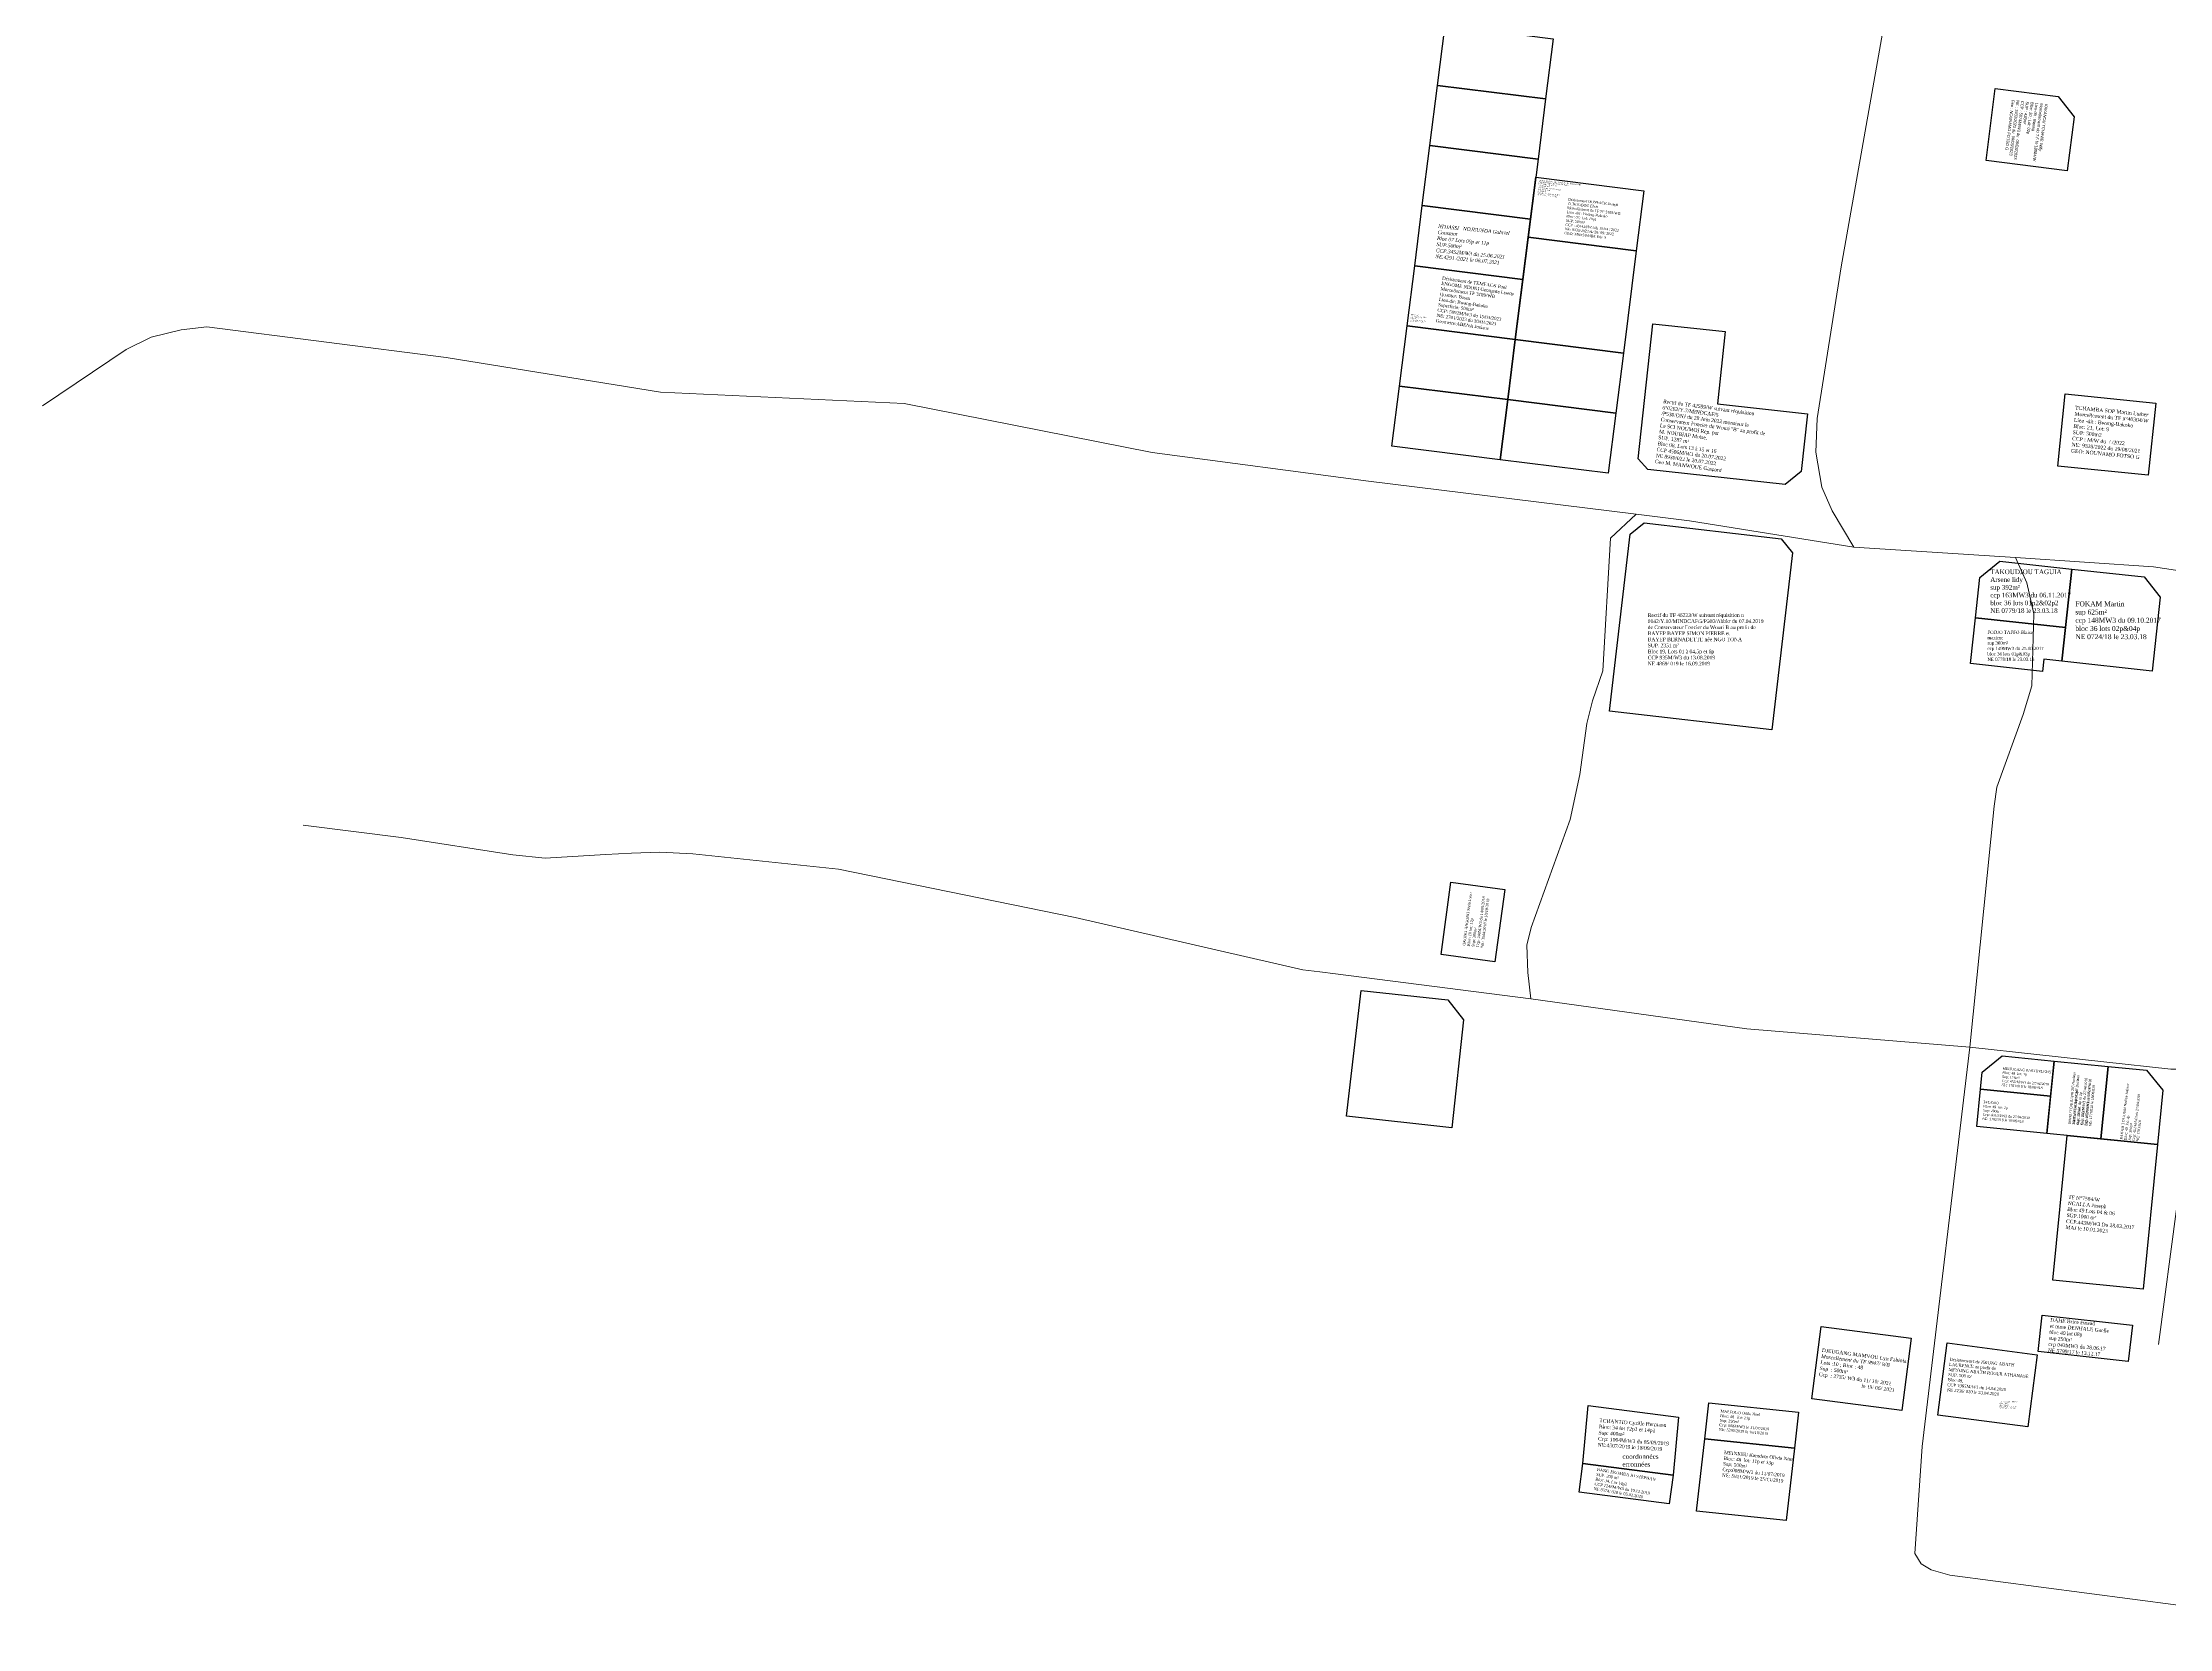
# Model space of a CAD drawing. Header units: millimetres. Extents: x 590121 to 927379, y 438565 to 1441738.
# Drawn here: x 590335 to 590921, y 440094 to 440530 of the extents above; entities that cross this region are included whole.
import ezdxf

# ---------------------------------------------------------------- set-up
doc = ezdxf.new("R2010")
doc.units = ezdxf.units.MM
doc.header["$LTSCALE"] = 10
for name, color, linetype in [('end maj 26 02 2021', 30, 'Continuous'), ('MAJ DEC 2021', 234, 'Continuous'), ('MAJ JUILLET 2021', 7, 'Continuous'), ('MAJ OCT 2021', 7, 'Continuous'), ('Parcelle MAJ', 6, 'Continuous')]:
    doc.layers.add(name, color=color, linetype=linetype)
doc.layers.add('MAJ APRES LE 13.01.2023', color=222, linetype='Continuous', lineweight=30)
doc.layers.add('Roads_others', color=24, linetype='Continuous', lineweight=9)
doc.styles.get("Standard").update_dxf_attribs({"font": 'arial.ttf'})
doc.styles.add('STYLE3', font='tt0012m_.ttf', dxfattribs={"height": 13})
doc.styles.add('Times 1.0', font='times.ttf', dxfattribs={"width": 0.99, "height": 1})
doc.styles.add('Times 1.5', font='times.ttf', dxfattribs={"width": 0.99, "height": 0.75})

msp = doc.modelspace()

# ---------------------------------------------------------------- linework, layer by layer
at = {"flags": 128}
for points in [[(590721.31, 440534.74), (590751.08, 440531.02), (590748.99, 440514.48), (590719.22, 440518.2)], [(590719.22, 440518.2), (590748.99, 440514.48), (590746.9, 440497.94), (590717.14, 440501.66)], [(590717.13, 440501.66), (590746.9, 440497.94), (590744.82, 440481.4), (590715.05, 440485.12)], [(590744.19, 440476.44), (590773.96, 440472.69), (590770.42, 440444.58), (590740.65, 440448.31)], [(590710.88, 440452.03), (590740.65, 440448.31), (590738.56, 440431.77), (590708.79, 440435.49)], [(590778.55, 440452.62), (590798.43, 440450.46), (590796.27, 440430.57), (590821.08, 440427.88), (590819.35, 440411.97), (590814.95, 440408.43), (590777.17, 440412.53), (590774.51, 440415.51)], [(590740.65, 440448.31), (590770.42, 440444.58), (590768.33, 440428.04), (590738.56, 440431.77)], [(590708.79, 440435.49), (590738.56, 440431.77), (590736.47, 440415.23), (590706.71, 440418.95)], [(590892.04, 440433.36), (590916.92, 440430.82), (590914.89, 440410.93), (590890.02, 440413.46)], [(590738.56, 440431.77), (590768.33, 440428.04), (590766.24, 440411.5), (590736.47, 440415.23)]]:
    msp.add_lwpolyline(points, close=True, dxfattribs=at)
at = {"color": 5, "flags": 128}
msp.add_lwpolyline([(590892.04, 440433.36), (590916.92, 440430.82), (590914.89, 440410.93), (590890.02, 440413.46)], close=True, dxfattribs=at)
at = {"color": 150, "flags": 128}
msp.add_lwpolyline([(590698.24, 440269.19), (590722.04, 440266.59), (590726.43, 440261.08), (590723.19, 440231.41), (590694.19, 440234.58)], close=True, dxfattribs=at)
msp.add_lwpolyline([(590698.24, 440269.19), (590722.04, 440266.59), (590726.43, 440261.08), (590723.19, 440231.41), (590694.19, 440234.58)], close=True, dxfattribs=at)
at = {"layer": 'end maj 26 02 2021', "color": 150, "lineweight": -3}
for p, q in [((590856.98, 440152.38), (590859.55, 440172.21)), ((590856.98, 440152.38), (590859.55, 440172.21)), ((590792.78, 440145.82), (590793.93, 440155.75)), ((590792.78, 440145.82), (590793.93, 440155.75))]:
    msp.add_line(p, q, dxfattribs=at)
at = {"layer": 'end maj 26 02 2021', "color": 1, "lineweight": -3, "flags": 128}
msp.add_lwpolyline([(590776.11, 440397.84), (590813.85, 440393.46), (590816.93, 440389.58), (590811.27, 440340.88), (590766.58, 440346.08), (590772.23, 440394.77)], close=True, dxfattribs=at)
msp.add_lwpolyline([(590776.11, 440397.84), (590813.85, 440393.46), (590816.93, 440389.58), (590811.27, 440340.88), (590766.58, 440346.08), (590772.23, 440394.77)], close=True, dxfattribs=at)
at = {"layer": 'end maj 26 02 2021', "color": 150, "flags": 128}
for points in [[(590873.99, 440387.29), (590893.88, 440385.13), (590892.13, 440369.05), (590867.28, 440371.74), (590868.48, 440382.86)], [(590873.99, 440387.29), (590893.88, 440385.13), (590892.13, 440369.05), (590867.28, 440371.74), (590868.48, 440382.86)], [(590893.88, 440385.13), (590913.76, 440382.97), (590918.19, 440377.45), (590915.98, 440357.07), (590891.12, 440359.77)], [(590893.88, 440385.13), (590913.76, 440382.97), (590918.19, 440377.45), (590915.98, 440357.07), (590891.12, 440359.77)], [(590867.28, 440371.74), (590892.13, 440369.05), (590891.12, 440359.77), (590886.16, 440360.31), (590885.8, 440356.99), (590865.91, 440359.16)], [(590867.28, 440371.74), (590892.13, 440369.05), (590891.12, 440359.77), (590886.16, 440360.31), (590885.8, 440356.99), (590865.91, 440359.16)], [(590885.65, 440179.83), (590910.5, 440177.08), (590909.39, 440167.14), (590884.54, 440169.9)], [(590885.65, 440179.83), (590910.5, 440177.08), (590909.39, 440167.14), (590884.54, 440169.9)]]:
    msp.add_lwpolyline(points, close=True, dxfattribs=at)
at = {"layer": 'end maj 26 02 2021', "color": 150}
for points in [[(590722.9, 440298.95), (590737.73, 440296.94), (590735.05, 440277.08), (590720.21, 440279.09)], [(590722.9, 440298.95), (590737.73, 440296.94), (590735.05, 440277.08), (590720.21, 440279.09)], [(590874.63, 440251.18), (590888.94, 440249.76), (590887.97, 440240.12), (590868.69, 440242.05), (590869.16, 440246.71)], [(590874.63, 440251.18), (590888.94, 440249.76), (590887.97, 440240.12), (590868.69, 440242.05), (590869.16, 440246.71)], [(590888.94, 440249.76), (590903.86, 440248.26), (590901.87, 440228.36), (590886.95, 440229.85)], [(590888.94, 440249.76), (590903.86, 440248.26), (590901.87, 440228.36), (590886.95, 440229.85)], [(590903.86, 440248.26), (590914.44, 440247.24), (590918.91, 440241.81), (590917.42, 440226.81), (590901.87, 440228.36)], [(590903.86, 440248.26), (590914.44, 440247.24), (590918.91, 440241.81), (590917.42, 440226.81), (590901.87, 440228.36)], [(590868.69, 440242.05), (590887.97, 440240.12), (590886.95, 440229.85), (590867.67, 440231.78)], [(590868.69, 440242.05), (590887.97, 440240.12), (590886.95, 440229.85), (590867.67, 440231.78)], [(590760.74, 440154.99), (590785.56, 440151.8), (590784.09, 440135.87), (590759.27, 440139.06)], [(590760.74, 440154.99), (590785.56, 440151.8), (590784.09, 440135.87), (590759.27, 440139.06)], [(590793.93, 440155.75), (590818.61, 440153.21), (590817.47, 440143.27), (590792.78, 440145.82)], [(590793.93, 440155.75), (590818.61, 440153.21), (590817.47, 440143.27), (590792.78, 440145.82)], [(590792.78, 440145.82), (590817.47, 440143.28), (590815.18, 440123.41), (590790.49, 440125.95)], [(590792.78, 440145.82), (590817.47, 440143.28), (590815.18, 440123.41), (590790.49, 440125.95)]]:
    msp.add_lwpolyline(points, close=True, dxfattribs=at)
at = {"layer": 'end maj 26 02 2021', "color": 150, "lineweight": -3, "flags": 128}
for points in [[(590859.55, 440172.21), (590884.34, 440168.99), (590881.77, 440149.16), (590856.98, 440152.38)], [(590859.55, 440172.21), (590884.34, 440168.99), (590881.77, 440149.16), (590856.98, 440152.38)], [(590859.55, 440172.21), (590884.34, 440168.99), (590881.77, 440149.16), (590856.98, 440152.38)], [(590859.55, 440172.21), (590884.34, 440168.99), (590881.77, 440149.16), (590856.98, 440152.38)], [(590759.27, 440139.06), (590784.07, 440135.86), (590783.04, 440127.92), (590758.25, 440131.13)], [(590759.27, 440139.06), (590784.07, 440135.86), (590783.04, 440127.92), (590758.25, 440131.13)]]:
    msp.add_lwpolyline(points, close=True, dxfattribs=at)
at = {"layer": 'MAJ APRES LE 13.01.2023', "color": 232, "lineweight": 30, "flags": 128}
for points in [[(590872.73, 440517.34), (590890.12, 440515.14), (590894.46, 440509.55), (590892.58, 440494.68), (590870.23, 440497.5)], [(590712.96, 440468.57), (590742.73, 440464.84), (590740.65, 440448.31), (590710.88, 440452.03)], [(590712.96, 440468.57), (590742.73, 440464.84), (590740.65, 440448.31), (590710.88, 440452.03)], [(590712.96, 440468.57), (590742.73, 440464.84), (590740.65, 440448.31), (590710.88, 440452.03)]]:
    msp.add_lwpolyline(points, close=True, dxfattribs=at)
at = {"layer": 'MAJ DEC 2021', "flags": 128}
msp.add_lwpolyline([(590824.84, 440176.71), (590849.63, 440173.5), (590847.06, 440153.66), (590822.27, 440156.88)], close=True, dxfattribs=at)
msp.add_lwpolyline([(590824.84, 440176.71), (590849.63, 440173.5), (590847.06, 440153.66), (590822.27, 440156.88)], close=True, dxfattribs=at)
at = {"layer": 'MAJ JUILLET 2021', "color": 150, "lineweight": -3, "flags": 128}
msp.add_lwpolyline([(590715.05, 440485.12), (590744.82, 440481.38), (590742.73, 440464.84), (590712.96, 440468.57)], close=True, dxfattribs=at)
msp.add_lwpolyline([(590715.05, 440485.12), (590744.82, 440481.38), (590742.73, 440464.84), (590712.96, 440468.57)], close=True, dxfattribs=at)
at = {"layer": 'MAJ OCT 2021', "lineweight": -3, "flags": 128}
msp.add_lwpolyline([(590698.24, 440269.19), (590722.04, 440266.59)], dxfattribs=at)
msp.add_lwpolyline([(590698.24, 440269.19), (590722.04, 440266.59)], dxfattribs=at)
at = {"layer": 'Parcelle MAJ', "color": 6, "lineweight": 30, "flags": 128}
for points in [[(590746.28, 440492.98), (590776.05, 440489.23), (590773.96, 440472.69), (590744.19, 440476.44)], [(590746.28, 440492.98), (590776.05, 440489.23), (590773.96, 440472.69), (590744.19, 440476.44)], [(590746.28, 440492.98), (590776.05, 440489.22), (590773.96, 440472.69), (590744.19, 440476.44)], [(590892.54, 440229.3), (590917.42, 440226.81), (590913.44, 440187.01), (590888.57, 440189.49)]]:
    msp.add_lwpolyline(points, close=True, dxfattribs=at)
at = {"layer": 'Roads_others'}
msp.add_line((590927.75, 440247.77), (590917.7, 440171.78), dxfattribs=at)
for points in [[(590833.81, 440391.18), (590827.85, 440401.15), (590825.01, 440407.66), (590823.36, 440417.27), (590823.72, 440426.59), (590830.31, 440468.3), (590844.82, 440550.25), (590848.38, 440575.78)], [(590960.53, 440379.1), (590916.3, 440385.71), (590878.33, 440388.33), (590833.81, 440391.18), (590788.61, 440398.45), (590773.9, 440400.26), (590700.24, 440409.31), (590640.67, 440417.24), (590572.42, 440430.73), (590505.36, 440433.81), (590446.35, 440443.37), (590380.46, 440451.74), (590373.38, 440450.99), (590365.2, 440448.9), (590358.28, 440445.5), (590335.26, 440430.07)], [(590744.89, 440266.92), (590744.07, 440274.17), (590743.85, 440281.65), (590745.03, 440286.52), (590755.71, 440316.19), (590758.39, 440328.61), (590760.3, 440342.66), (590761.86, 440348.88), (590764.76, 440357.16), (590766.85, 440393.62), (590766.85, 440393.62), (590766.85, 440393.62), (590773.9, 440400.26)], [(590878.33, 440388.33), (590881.47, 440381.38), (590883.41, 440372.81), (590882.83, 440352.99), (590880.46, 440345.15), (590873.18, 440325.17), (590872.45, 440319.86), (590865.81, 440253.59)], [(590406.98, 440314.65), (590433.97, 440311.29), (590464.68, 440306.51), (590473.62, 440305.63), (590490.26, 440306.58), (590497.34, 440306.98), (590505.15, 440307.21), (590514.27, 440306.81), (590554.36, 440302.53), (590619.51, 440289.28), (590682.2, 440274.85), (590686.81, 440274.28), (590691.14, 440273.76), (590744.89, 440266.92), (590804.38, 440258.63), (590865.81, 440253.59), (590921.09, 440247.51), (590924.44, 440247.54), (590927.75, 440247.77), (590931.49, 440248.26), (590936.61, 440248.41), (590969, 440245.33), (590977.33, 440245.56), (590983.88, 440247.05)], [(590865.81, 440253.59), (590852.67, 440143.69), (590850.61, 440114.25)], [(590850.61, 440114.25), (590852.4, 440111.44), (590855.08, 440109.82), (590860.3, 440108.35), (590960.81, 440095.14), (590977.34, 440093.67)]]:
    msp.add_lwpolyline(points, dxfattribs=at)

# ---------------------------------------------------------------- texts
at = {"color": 7, "insert": (590747.18, 440492.29), "char_height": 0.3, "width": 23.2096, "attachment_point": 1, "rotation": 353.6086}
msp.add_mtext('{\\fTimes New Roman|b0|i0|c186|p18;\\C1;désistement de Association DANSE FOLKLORIQUE NDADZI\\PMEKIA SESSAH rep par KUEKEN Alexi &\\PKEMGUEU Jean au profit\\C7; de \\PDONFACK Joseph\\P\\C1;morcellement du T.F.N°3189/WB\\C7;\\PBloc 07 Lots 10p1\\PSUP.500 m²\\PCCP.3267 M/W3 Du  12.04.2021\\PNE.5452/2021 LE 10.08.2021}', dxfattribs=at)
at = {"attachment_point": 1}
for s, insert, char_height, width, rotation in [('{\\fTimes New Roman|b0|i0|c186|p18;\\C1;Désistement DONFACK Joseph\\C256;\\PTCHOUBOU Elvis\\P\\C1;Morcellement du TF N° 3189/WB\\C256;\\PLieu -dit : Bwang-Bakoko\\PBloc: 07; Lot: 10p1\\PSUP: 500m²\\PCCP : 4314M/W3 du 19/04 / 2022\\PNE: 9335/2022 du 26/ 09/ 2022 \\P\\C1;GEO: MESSUMBE Eric S}', (590755.25, 440487.24), 0.7, 29.7286, 353.7061), ('{\\fTimes New Roman|b0|i0|c0|p18;TCHAMBA SOP Martin Luther\\P\\C1;Morcellement du TF n°40304/W\\C256;\\PLieu -dit : Bwang-Bakoko\\PBloc: 21, Lot: 9\\PSUP: 500m2\\PCCP : M/W du  / /2022\\PNE: 9328/2022 du 19/08/2021\\PGEO: NOUNAMO FOTSO G}', (590894.8, 440430.08), 1.02, 61.1365, 354.47186), ('{\\fTimes New Roman|b0|i0|c0|p18;TCHAMBA SOP Martin Luther\\P\\C1;Morcellement du TF n°40304/W\\C256;\\PLieu -dit : Bwang-Bakoko\\PBloc: 21, Lot: 9\\PSUP: 500m2\\PCCP : M/W du  / /2022\\PNE: 9328/2022 du 19/08/2021\\PGEO: NOUNAMO FOTSO G}', (590894.8, 440430.08), 1.02, 61.1365, 354.47186)]:
    msp.add_mtext(s, dxfattribs=dict(at, insert=insert, char_height=char_height, width=width, rotation=rotation))
at = {"layer": 'end maj 26 02 2021', "color": 150, "linetype": 'ByBlock', "lineweight": -3, "ltscale": 0.0014, "attachment_point": 1, "style": 'Times 1.0'}
for s, insert, char_height, width, rotation in [("{\\C1;Rectif du TF 42599/W suivant réquisition n°0262/Y.7/MINDCAF/5\\P/P530/DNJ du 29 Juin 2022} {\\C1;monsieur} {\\C1;le Conservateur Foncier du Wouri ''B'' au profit de\\P\\C7;La SCI NOUMOI Rep. par\\PM. NOUBIAP Moise.}\\P{\\C256;SUP. 1287 m²\\PBloc 08, Lots 13 à 15 et 16\\PCCP 4506M/W3 du 20.07.2022\\PNE 8930/022 le 20.07.2022\\PGeo M. MANWOUE Gaspard }", (590781.43, 440431.8), 1, 29.9378, 352.25784), ('{\\C1;TF N°7584/W \\C7;\\PNGALLA Joseph\\PBloc 49 Lots 04 & 06\\PSUP.1000 m²\\PCCP.443M/W3 Du 28.03.2017\\P\\C1;MAJ le 10.01.2023}', (590892.93, 440212.88), 1, 21.1433, 354.66323), ('DAHE Brice arnaud \\Pet mme DENHALE Gaelle\\Pbloc 49 lot 08p\\Psup 250m²\\Pccp 043MW3 du 28.06.17\\PNE 5799/17 le 13.12.17', (590887.98, 440179.08), 1, 35.7831, 355.23861), ('DAHE Brice arnaud \\Pet mme DENHALE Gaelle\\Pbloc 49 lot 08p\\Psup 250m²\\Pccp 043MW3 du 28.06.17\\PNE 5799/17 le 13.12.17', (590887.98, 440179.08), 1, 35.7831, 355.23861), ('{\\fTimes New Roman|b0|i0|c186|p18;\\C1;Désistemenet de NKONG ABATH \\fTimes New Roman|b0|i0|c0|p18;\\P\\fTimes New Roman|b0|i0|c186|p18;LAURENCE au profit de\\P\\fTimes New Roman|b0|i0|c0|p18;\\C256;MEYONG ABATH ROGER ATHANASE\\fTimes New Roman|b0|i0|c186|p18;\\PSUP. \\fTimes New Roman|b0|i0|c0|p18;500\\fTimes New Roman|b0|i0|c186|p18; m²\\PBloc \\fTimes New Roman|b0|i0|c0|p18;49\\fTimes New Roman|b0|i0|c186|p18;, Lot\\fTimes New Roman|b0|i0|c0|p18; 09\\P\\fTimes New Roman|b0|i0|c186|p18;CCP 196\\fTimes New Roman|b0|i0|c0|p18;5\\fTimes New Roman|b0|i0|c186|p18;M/W3 du 14.04.2020\\PNE 225\\fTimes New Roman|b0|i0|c0|p18;6\\fTimes New Roman|b0|i0|c186|p18;/ 020 le 23.04.2020}', (590860.23, 440168.15), 0.84, 64.6584, 354.98028), ('{\\fTimes New Roman|b0|i0|c186|p18;\\C1;Désistemenet de NKONG ABATH \\fTimes New Roman|b0|i0|c0|p18;\\P\\fTimes New Roman|b0|i0|c186|p18;LAURENCE au profit de\\P\\fTimes New Roman|b0|i0|c0|p18;\\C256;MEYONG ABATH ROGER ATHANASE\\fTimes New Roman|b0|i0|c186|p18;\\PSUP. \\fTimes New Roman|b0|i0|c0|p18;500\\fTimes New Roman|b0|i0|c186|p18; m²\\PBloc \\fTimes New Roman|b0|i0|c0|p18;49\\fTimes New Roman|b0|i0|c186|p18;, Lot\\fTimes New Roman|b0|i0|c0|p18; 09\\P\\fTimes New Roman|b0|i0|c186|p18;CCP 196\\fTimes New Roman|b0|i0|c0|p18;5\\fTimes New Roman|b0|i0|c186|p18;M/W3 du 14.04.2020\\PNE 225\\fTimes New Roman|b0|i0|c0|p18;6\\fTimes New Roman|b0|i0|c186|p18;/ 020 le 23.04.2020}', (590860.23, 440168.15), 0.84, 64.6584, 354.98028), ('{\\C256;BANG EKOMBA JO STEPHAN\\PSUP. 200 m²\\PBloc 34, Lot 14p2 \\PCCP 1248M/W3 du 19.12.2019\\PNE 0574/ 020 le 05.02.2020}', (590763.23, 440137.82), 0.8, 29.7815, 350.23802), ('{\\C256;BANG EKOMBA JO STEPHAN\\PSUP. 200 m²\\PBloc 34, Lot 14p2 \\PCCP 1248M/W3 du 19.12.2019\\PNE 0574/ 020 le 05.02.2020}', (590763.23, 440137.82), 0.8, 29.7815, 350.23802)]:
    msp.add_mtext(s, dxfattribs=dict(at, insert=insert, char_height=char_height, width=width, rotation=rotation))
for s, insert, char_height, width in [('TAKOUDJOU TAGUIA Arsene lidy\\P{\\fTimes New Roman|b0|i0|c186|p18;sup }392{\\fTimes New Roman|b0|i0|c186|p18;m²\\Pccp 1}63{\\fTimes New Roman|b0|i0|c186|p18;MW3 du }06.11.2017{\\fTimes New Roman|b0|i0|c186|p18;\\Pbloc 36 lots 0}1{\\fTimes New Roman|b0|i0|c186|p18;p}2{\\fTimes New Roman|b0|i0|c186|p18;&0}2{\\fTimes New Roman|b0|i0|c186|p18;p}2{\\fTimes New Roman|b0|i0|c186|p18;\\PNE 07}79{\\fTimes New Roman|b0|i0|c186|p18;/18 le 23.03.18}', (590871.39, 440385.02), 1.28105, 21.7749), ('TAKOUDJOU TAGUIA Arsene lidy\\P{\\fTimes New Roman|b0|i0|c186|p18;sup }392{\\fTimes New Roman|b0|i0|c186|p18;m²\\Pccp 1}63{\\fTimes New Roman|b0|i0|c186|p18;MW3 du }06.11.2017{\\fTimes New Roman|b0|i0|c186|p18;\\Pbloc 36 lots 0}1{\\fTimes New Roman|b0|i0|c186|p18;p}2{\\fTimes New Roman|b0|i0|c186|p18;&0}2{\\fTimes New Roman|b0|i0|c186|p18;p}2{\\fTimes New Roman|b0|i0|c186|p18;\\PNE 07}79{\\fTimes New Roman|b0|i0|c186|p18;/18 le 23.03.18}', (590871.39, 440385.02), 1.28105, 21.7749), ('FOKAM Martin\\Psup 625m²\\Pccp 148MW3 du 09.10.2017\\Pbloc 36 lots 02p&04p\\PNE 0724/18 le 23.03.18', (590894.81, 440376.25), 1.3559, 23.0477), ('FOKAM Martin\\Psup 625m²\\Pccp 148MW3 du 09.10.2017\\Pbloc 36 lots 02p&04p\\PNE 0724/18 le 23.03.18', (590894.81, 440376.25), 1.3559, 23.0477), ('{\\C1;Rectif du TF 46223/W suivant réquisition n\\P0142/Y.10/MINDCAF/5/P500/Abbkr du 07.04.2019\\Pde Conservateur Foncier du Wouri B au profit de\\P\\C256;BAYEP BAYEP SIMON PIERRE et\\PBAYEP BERNADETTE née NGO TONA\\PSUP. 2351 m²\\PBloc 19, Lots 01 à 04,5p et 6p\\PCCP 935M/W3 du 13.08.2019\\PNE 4869/ 019 le 16.09.2019}', (590777.11, 440372.96), 1, 124.7094), ('{\\C1;Rectif du TF 46223/W suivant réquisition n\\P0142/Y.10/MINDCAF/5/P500/Abbkr du 07.04.2019\\Pde Conservateur Foncier du Wouri B au profit de\\P\\C256;BAYEP BAYEP SIMON PIERRE et\\PBAYEP BERNADETTE née NGO TONA\\PSUP. 2351 m²\\PBloc 19, Lots 01 à 04,5p et 6p\\PCCP 935M/W3 du 13.08.2019\\PNE 4869/ 019 le 16.09.2019}', (590777.11, 440372.96), 1, 124.7094), ('FODJO TAFFO Blaise maxime\\P{\\fTimes New Roman|b0|i0|c186|p18;sup 3}00{\\fTimes New Roman|b0|i0|c186|p18;m²\\Pccp 1}49{\\fTimes New Roman|b0|i0|c186|p18;MW3 du }25.10{\\fTimes New Roman|b0|i0|c186|p18;.2017\\Pbloc 36 lots 01p&0}3{\\fTimes New Roman|b0|i0|c186|p18;p\\PNE 077}8{\\fTimes New Roman|b0|i0|c186|p18;/18 le 23.03.18}', (590870.6, 440368.2), 0.893, 15.1781), ('FODJO TAFFO Blaise maxime\\P{\\fTimes New Roman|b0|i0|c186|p18;sup 3}00{\\fTimes New Roman|b0|i0|c186|p18;m²\\Pccp 1}49{\\fTimes New Roman|b0|i0|c186|p18;MW3 du }25.10{\\fTimes New Roman|b0|i0|c186|p18;.2017\\Pbloc 36 lots 01p&0}3{\\fTimes New Roman|b0|i0|c186|p18;p\\PNE 077}8{\\fTimes New Roman|b0|i0|c186|p18;/18 le 23.03.18}', (590870.6, 440368.2), 0.893, 15.1781), ('{\\C256;NKONG ABATH LAURENCE\\PSUP. 500 m²\\PBloc 49, Lot 09\\PCCP 270M/W3 du 02.10.2018\\PNE 3572/ 018 le 12.10.2018}', (590873.99, 440156.14), 0.2641, 17.2334), ('{\\C256;NKONG ABATH LAURENCE\\PSUP. 500 m²\\PBloc 49, Lot 09\\PCCP 270M/W3 du 02.10.2018\\PNE 3572/ 018 le 12.10.2018}', (590873.99, 440156.14), 0.2641, 17.2334)]:
    msp.add_mtext(s, dxfattribs=dict(at, insert=insert, char_height=char_height, width=width))
at = {"layer": 'end maj 26 02 2021', "attachment_point": 1}
for s, width, heights, insert, char_height, rotation in [('{\\fTimes New Roman|b0|i0|c0|p18;OKONO ANGONO Stein Lyno\\PBloc: 18 lot: 12p\\PSup: 300m²\\PCcp: 248M/W3 du 14/09/2018\\PNE: 3544/2018 le 10/10/2018}', 110.4579, [32.92], (590726.15, 440281.59), 0.75, 82.93139), ('{\\fTimes New Roman|b0|i0|c0|p18;OKONO ANGONO Stein Lyno\\PBloc: 18 lot: 12p\\PSup: 300m²\\PCcp: 248M/W3 du 14/09/2018\\PNE: 3544/2018 le 10/10/2018}', 110.4579, [32.92], (590726.15, 440281.59), 0.75, 82.93139), ('{\\fTimes New Roman|b0|i0|c0|p18;MBOUGANG BARTHELEMY\\PBloc: 49  lot: 1p\\PSup: 176m²\\PCcp: 452/M/W3 du 27/04/2018\\PNE: 1781/018 le 18/06/018}', 158.6765, [45.27], (590874.84, 440248.1), 0.6801, 355.65185), ('{\\fTimes New Roman|b0|i0|c0|p18;MBOUGANG BARTHELEMY\\PBloc: 49  lot: 1p\\PSup: 176m²\\PCcp: 452/M/W3 du 27/04/2018\\PNE: 1781/018 le 18/06/018}', 158.6765, [45.27], (590874.84, 440248.1), 0.6801, 355.65185), ('{\\fTimes New Roman|b0|i0|c0|p18;SIMEU TCHOUANCHE Duclaux\\PBloc: 49  lot: &p et 2p\\PSup: 300m²\\PCcp: 452/M/W3 du 27/04/2018\\PNE: 1777/018 le 18/06/018}', 158.6765, [45.27], (590892.87, 440232.47), 0.6801, 84.80688), ('\\PSIMEU TCHOUANCHE Duclaux\\PBloc: 49  lot: &p et 2p\\PSup: 300m²\\PCcp: 452/M/W3 du 27/04/2018\\PNE: 1777/018 le 18/06/018', 158.6765, [45.27], (590892.87, 440232.47), 0.6801, 84.80688), ('{\\fTimes New Roman|b0|i0|c0|p18;BAKAM TITGOUM Nadine Josiane\\PBloc: 49  lot: 2p\\PSup: 300m²\\PCcp: 452/M/W3 du 27/04/2018\\PNE: 1783/018 le 18/06/018}', 158.6765, [45.27], (590907.08, 440228.23), 0.6801, 83.26884), ('{\\fTimes New Roman|b0|i0|c0|p18;BAKAM TITGOUM Nadine Josiane\\PBloc: 49  lot: 2p\\PSup: 300m²\\PCcp: 452/M/W3 du 27/04/2018\\PNE: 1783/018 le 18/06/018}', 158.6765, [45.27], (590907.08, 440228.23), 0.6801, 83.26884), ('{\\fTimes New Roman|b0|i0|c0|p18;FEUDJIO KEMBOU Laureatte \\PBloc: 49  lot: 1p\\PSup: 200m²\\PCcp: 452/M/W3 du 27/04/2018\\PNE: 1782/018 le 18/06/018}', 158.6765, [45.27], (590869.59, 440238.86), 0.6801, 355.65185), ('{\\fTimes New Roman|b0|i0|c0|p18;FEUDJIO KEMBOU Laureatte \\PBloc: 49  lot: 1p\\PSup: 200m²\\PCcp: 452/M/W3 du 27/04/2018\\PNE: 1782/018 le 18/06/018}', 158.6765, [45.27], (590869.59, 440238.86), 0.6801, 355.65185), ('{\\fTimes New Roman|b0|i0|c0|p18;MAFFOUO Odile Noel\\PBloc: 48   lot: 11p\\PSup: 250m²\\PCcp: 008M/W3 le 11/07/2019\\PNE: 5299/2019 le 16/10/2019}', 72.1221, [24.84], (590797.17, 440153.84), 0.75, 354.81031), ('{\\fTimes New Roman|b0|i0|c0|p18;MAFFOUO Odile Noel\\PBloc: 48   lot: 11p\\PSup: 250m²\\PCcp: 008M/W3 le 11/07/2019\\PNE: 5299/2019 le 16/10/2019}', 72.1221, [24.84], (590797.17, 440153.84), 0.75, 354.81031), ('{\\fTimes New Roman|b0|i0|c0|p18;TCHANTIO Cyrille Hermann\\PBloc: 34 lot 12p1 et 14p1\\PSup: 400m²\\PCcp: 1004M/W3 du 05/09/2019\\PNE:4507/2019 le 18/09/2019}', 101.0846, [26.26], (590763.83, 440151.39), 1, 355.94743), ('{\\fTimes New Roman|b0|i0|c0|p18;TCHANTIO Cyrille Hermann\\PBloc: 34 lot 12p1 et 14p1\\PSup: 400m²\\PCcp: 1004M/W3 du 05/09/2019\\PNE:4507/2019 le 18/09/2019}', 101.0846, [26.26], (590763.83, 440151.39), 1, 355.94743), ('{\\fTimes New Roman|b0|i0|c0|p18;MEINKEU Kamdem Olivia Nina\\PBloc: 48  lot: 11p et 13p\\PSup: 500m²\\PCcp:008M/W3 du 11/07/2019\\PNE: 5811/2019 le 25/11/2019}', 55.9452, [25.43], (590798.19, 440142.57), 0.9337, 354.35407), ('{\\fTimes New Roman|b0|i0|c0|p18;MEINKEU Kamdem Olivia Nina\\PBloc: 48  lot: 11p et 13p\\PSup: 500m²\\PCcp:008M/W3 du 11/07/2019\\PNE: 5811/2019 le 25/11/2019}', 55.9452, [25.43], (590798.19, 440142.57), 0.9337, 354.35407)]:
    msp.add_mtext_dynamic_manual_height_columns(s, width=width, gutter_width=12.5, heights=heights, dxfattribs=dict(at, insert=insert, char_height=char_height, rotation=rotation))
at = {"layer": 'end maj 26 02 2021', "color": 150, "lineweight": -3, "insert": (590770.14, 440141.63), "char_height": 1.29, "width": 15.7709, "attachment_point": 1}
msp.add_mtext('{\\fTimes New Roman|b0|i0|c0|p18;\\C1;coordonnées erronnées}', dxfattribs=at)
msp.add_mtext('{\\fTimes New Roman|b0|i0|c0|p18;\\C1;coordonnées erronnées}', dxfattribs=at)
at = {"layer": 'MAJ APRES LE 13.01.2023', "color": 232, "lineweight": 30, "attachment_point": 1}
for s, insert, char_height, width, rotation in [('{\\C7;KAKANOU TCHAWE Willy }   \\P{\\C1;Morcellement du T.F N°18984/W     \\P\\C7;Lieu-dit : Bwang\\PBloc: 20 ; Lot: 02p\\PSUP : 438m²\\PCCP : 5074M/W3 du  06/03/2023\\PNE : 1933/2023 du  06/03/2023\\C256;\\P\\C1;Geo : NOUNAMO FOTSO G}', (590887.23, 440513.05), 0.7899, 19.6225, 262.71438), ('{\\fTimes New Roman|b0|i1|c0|p18;TEMFACK Paul  \\P\\C1;morcellement du T.F.N°3189/WB\\P\\C7;Bloc 07, Lots 11p et 13p\\PSUP.500 m²\\PCCP.3165 M/W3 Du  15.03.2021\\PNE.5412/2021 LE 10.08.2021}', (590711.96, 440455.31), 0.2119, 10.7081, 353.6086)]:
    msp.add_mtext(s, dxfattribs=dict(at, insert=insert, char_height=char_height, width=width, rotation=rotation))
at = {"layer": 'MAJ APRES LE 13.01.2023', "color": 232, "lineweight": 30, "insert": (590720.59, 440465.69), "char_height": 0.8903, "width": 48.5821, "attachment_point": 1, "rotation": 351.60231, "style": 'STYLE3'}
msp.add_mtext('\\A1;{\\fTimes New Roman|b0|i0|c0|p18;Désistement de \\A0;TEMFACK Paul  \\P\\A1;\\C7;ENGOME NDOKI Georgette Lisette\\P\\C1;Morcellement TF 3189/WB\\P\\C0;Quartier: Bassa\\PLieu-dit: Bwang-Bakoko\\PSuperficie: 500m²\\PCCP: 5092M/W3 du 15/03/2023\\PNE: 2701/2023 du 30/03/2023\\P\\C1;Geometre:ABENA Josiane}', dxfattribs=at)
at = {"layer": 'MAJ DEC 2021', "insert": (590825.14, 440170.75), "char_height": 1, "width": 22.9687, "attachment_point": 1, "rotation": 352.57309}
msp.add_mtext('\\pt16;{\\fTimes New Roman|b0|i0|c0|p18;DJEUGANG MAMVOU Lyn Fabiola\\P\\fTimes New Roman|b0|i1|c0|p18;\\C1;Morcellement du TF 9947/ WB\\P\\ptz;\\fTimes New Roman|b0|i0|c0|p18;\\C256;Lots :10 ; Bloc : 48\\PSup  : 500m²\\PCcp  : 3735/ W3 du 11/ 10/ 2021\\PNE   : 10085/ 2021 le 19/ 06/ 2021}', dxfattribs=at)
msp.add_mtext('\\pt16;{\\fTimes New Roman|b0|i0|c0|p18;DJEUGANG MAMVOU Lyn Fabiola\\P\\fTimes New Roman|b0|i1|c0|p18;\\C1;Morcellement du TF 9947/ WB\\P\\ptz;\\fTimes New Roman|b0|i0|c0|p18;\\C256;Lots :10 ; Bloc : 48\\PSup  : 500m²\\PCcp  : 3735/ W3 du 11/ 10/ 2021\\PNE   : 10085/ 2021 le 19/ 06/ 2021}', dxfattribs=at)
at = {"layer": 'MAJ JUILLET 2021', "color": 7, "linetype": 'ByBlock', "lineweight": -3, "ltscale": 0.0014, "insert": (590719.49, 440479.99), "char_height": 1, "width": 19.3581, "attachment_point": 1, "rotation": 354.37635, "style": 'Times 1.5'}
msp.add_mtext('{\\fTimes New Roman|b0|i1|c0|p18;NDJASSI   NDJEUNDA Gabriel\\PConstant \\PBloc 07 Lots 09p et 11p\\PSUP.500m²\\PCCP.3452M/W3 du 25.06.2021\\PNE.4291 /2021 le 06.07.2021}', dxfattribs=at)
msp.add_mtext('{\\fTimes New Roman|b0|i1|c0|p18;NDJASSI   NDJEUNDA Gabriel\\PConstant \\PBloc 07 Lots 09p et 11p\\PSUP.500m²\\PCCP.3452M/W3 du 25.06.2021\\PNE.4291 /2021 le 06.07.2021}', dxfattribs=at)

doc.saveas('drawing.dxf')
